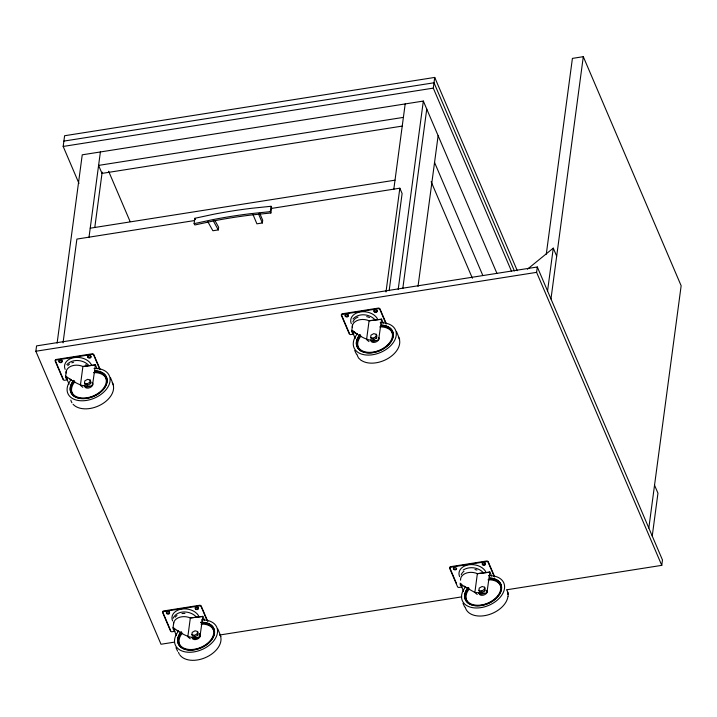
<?xml version="1.0" encoding="UTF-8"?>
<svg xmlns="http://www.w3.org/2000/svg" width="717" height="717" viewBox="0 0 717 717"><rect width="100%" height="100%" fill="white"/><g stroke="black" fill="none" stroke-linecap="round" stroke-linejoin="round"><path stroke-width="1.08" d="M66.34 370.877L65.623 376.326L69.092 384.142M173.765 622.356L173.048 627.805L176.516 635.62M352.513 325.177L351.796 330.627L355.265 338.442M174.276 642.163L161.011 644.251L35.85 351.249L36.567 345.89L537.311 266.993L662.481 560.004L661.764 565.354L507.009 589.741M78.987 183.462L63.177 146.447L64.602 135.737L434.726 77.427L517.289 270.703M57.109 343.183L82.24 154.818L423.335 101.07L496.944 273.401M63.042 342.851L76.889 239.084L194.128 220.612M88.971 237.506L100.389 151.959M94.778 227.54L102.172 172.134M84.489 383.174L84.794 380.888L87.626 379.32L90.154 380.037L90.736 381.39L90.432 383.676L87.599 385.244L85.063 384.527L84.489 383.174L87.017 383.891L89.849 382.322L90.154 380.037M97.091 368.78L95.424 364.881L92.538 385.029L91.14 386.105C81.469 387.538 72.991 381.327 65.65 376.075M194.11 223.65L194.818 218.3L213.424 214.302A422.062 298.442 7.6 0 1 251.568 208.297L271.026 206.29L271.6 207.643L270.883 212.994L251.47 214.983A420.144 297.089 7.6 0 0 213.406 220.97L194.854 224.959L194.11 223.65L212.707 219.662A422.062 298.442 7.6 0 1 250.851 213.648L270.309 211.649L270.883 212.994M207.867 221.786L212.877 230.757L218.3 229.906L218.658 227.226L215.091 220.809M191.914 634.653L192.219 632.367L195.051 630.799L197.578 631.516L198.161 632.869L197.856 635.154L195.015 636.723L192.488 636.006L191.914 634.653L194.441 635.37L197.274 633.801L197.578 631.516M204.506 620.259L202.848 616.36L199.962 636.508L198.564 637.574C188.894 639.017 180.415 632.806 173.075 627.554M253.011 214.571L256.91 223.821L262.341 222.969L262.7 220.289L259.724 213.245M270.309 211.649L271.026 206.29M370.653 337.465L370.958 335.18L373.79 333.62L376.326 334.337L376.9 335.69L376.595 337.976L373.763 339.544L371.236 338.827L370.653 337.465L373.181 338.191L376.022 336.623L376.326 334.337M393.776 189.476L405.186 103.929M383.254 323.08L381.587 319.173L378.71 339.329L377.303 340.396C367.642 341.83 359.163 335.628 351.814 330.376M385.997 291.971L399.844 188.195L271.546 208.414M389.152 290.672L402.112 193.527L399.844 188.195M398.195 289.435L423.335 101.07M402.793 288.566L426.749 109.065M511.472 271.134L433.292 88.128L434.726 77.427M418.02 286.397L438.123 135.701M478.938 590.36L479.243 588.074L482.075 586.506L484.611 587.232L485.185 588.585L484.88 590.871L482.048 592.439L479.521 591.713L478.938 590.36L481.466 591.077L484.307 589.517L484.611 587.232M491.539 575.966L489.872 572.067L486.995 592.215L485.588 593.291L474.86 592.475L463.299 585.888L460.126 583.19L463.549 591.337M661.764 565.354L536.603 272.352L537.311 266.993M546.282 254.212L572.408 58.391L583.297 56.679L681.15 285.76L648.822 528.035M547.555 290.968L553.273 248.136L527.416 269.207M550.97 298.962L583.297 56.679M652.237 536.029L657.955 493.197L654.54 485.203M173.12 618.26C177.207 609.656 190.48 610.481 196.243 616.907M66.833 364.63C72.489 358.464 83.351 359.522 88.818 365.428M353.006 318.931C358.661 312.764 369.515 313.822 374.982 319.728M463.191 570.015C469.375 566.08 478.293 567.264 483.267 572.614M63.894 141.097L434.009 82.778L514.376 270.918M63.177 146.447L433.292 88.128M403.393 117.382L98.588 165.403L102.002 173.397L402.389 126.067M90.217 228.194L395.013 180.173M35.85 351.249L536.603 272.352M353.714 334.104L350.461 334.615L349.376 334.14L341.283 315.184L341.848 314.449L378.657 308.651L379.741 309.126L386.131 324.084M67.541 379.804L64.297 380.315L63.213 379.84L55.119 360.884L55.684 360.149L92.493 354.35L93.569 354.825L99.968 369.793M174.966 631.283L171.721 631.794L170.637 631.318L162.544 612.363L163.109 611.628L199.918 605.829L200.993 606.304L206.962 620.268M461.999 586.99L458.746 587.501L457.661 587.026L449.568 568.079L450.133 567.344L486.942 561.536L488.026 562.011L494.416 576.979M219.599 635.02L461.685 596.885M381.587 319.173L369.085 320.786A11.562 8.174 7.6 0 0 352.244 327.293M95.424 364.881L82.912 366.486A11.562 8.174 7.6 0 0 66.081 373.001M489.872 572.067L477.37 573.672A11.562 8.174 7.6 0 0 460.529 580.187M202.848 616.36L190.337 617.964A11.562 8.174 7.6 0 0 173.505 624.471M381.363 319.316L369.085 320.786L366.575 339.589L368.95 341.588M95.191 365.016L82.912 366.486L80.403 385.289L82.787 387.288M489.648 572.211L477.37 573.672L474.86 592.475L477.235 594.474M202.615 616.495L190.337 617.964L187.827 636.768L190.211 638.766M358.276 357.756L361.287 360.534M194.818 218.3L195.562 219.608M213.209 220.728L218.3 229.906M396.618 331.854L399.656 339.347M354.718 350.505L356.394 354.064M463.003 603.391L464.679 606.958M110.445 377.554L113.483 385.047M217.869 629.033L220.908 636.526M175.979 647.684L177.646 651.242M553.273 248.136L556.679 256.121M434.556 162.472L482.837 275.507M431.132 181.661L472.395 278.25M494.497 576.369L488.107 561.411L487.022 560.936L450.213 566.735L449.649 567.47L456.469 583.432M386.212 323.484L379.822 308.516L378.737 308.041L341.928 313.84L341.364 314.575L349.466 333.53M484.307 589.517L484.88 590.871M376.022 336.623L376.595 337.976M481.466 591.077L482.048 592.439M373.181 338.191L373.763 339.544M108.626 171.246L130.118 221.571M100.048 369.183L93.649 354.216L92.574 353.741L55.765 359.54L55.2 360.275L63.293 379.23M207.894 621.657L201.074 605.695L199.998 605.22L163.189 611.018L162.625 611.753L170.718 630.709M89.849 382.322L90.432 383.676M197.274 633.801L197.856 635.154M87.017 383.891L87.599 385.244M194.441 635.37L195.015 636.723M258.523 213.908L262.341 222.969M507.941 592.233L508.129 596.266M91.982 382.421A4.338 2.823 -23.1 0 1 89.992 387.592A4.338 2.823 -23.1 0 1 84.669 385.683M94.052 368.493A22.55 14.698 -23.1 0 1 108.626 385.746A22.55 14.698 -23.1 0 1 78.296 400.498A22.55 14.698 -23.1 0 1 71.117 379.651M75.5 396.949A18.472 12.037 -23.1 0 1 73.761 395.524M73.071 394.708A18.472 12.037 -23.1 0 1 74.801 381.758M93.586 372.625A18.472 12.037 -23.1 0 1 106.528 379.822M95.119 370.788A19.341 12.61 -23.1 0 1 105.265 386.544A19.341 12.61 -23.1 0 1 79.211 398.141A19.341 12.61 -23.1 0 1 73.6 380.36M92.359 382.412A4.338 2.823 -23.1 0 1 92.143 383.98M89.975 386.131A4.338 2.823 -23.1 0 1 84.185 385.235M94.913 371.612A18.472 12.037 -23.1 0 1 104.601 386.66A18.472 12.037 -23.1 0 1 79.721 397.729A18.472 12.037 -23.1 0 1 74.371 380.754M95.209 370.985A19.341 12.61 -23.1 0 1 105.354 386.75A19.341 12.61 -23.1 0 1 79.291 398.347A19.341 12.61 -23.1 0 1 73.69 380.557M112.202 382.672A22.55 14.698 -23.1 0 1 100.945 404.693A22.55 14.698 -23.1 0 1 73.071 404.28M71.915 402.721A22.55 14.698 -23.1 0 1 70.822 400.05M90.96 356.152A1.586 1.12 7.6 0 1 89.616 357.523A1.586 1.12 7.6 0 1 87.868 356.179M88.433 355.453A1.586 1.12 7.6 0 1 90.181 355.435M62.182 361.135A1.586 1.12 7.6 0 1 60.165 361.986A1.586 1.12 7.6 0 1 59.206 360.319M61.823 360.284A1.586 1.12 7.6 0 1 62.119 360.696M65.157 369.416A13.937 9.85 7.6 0 1 74.245 357.613A13.937 9.85 7.6 0 1 91.633 365.249M66.762 378.011A1.586 1.12 7.6 0 1 65.919 376.855M67.281 378.782A1.586 1.12 7.6 0 1 65.91 377.913A1.586 1.12 7.6 0 1 66.403 376.739M71.386 379.92A11.562 8.174 7.6 0 1 69.791 378.943M67.81 365.688A11.562 8.174 7.6 0 1 69.54 364.048M71.843 362.829A11.562 8.174 7.6 0 1 73.627 362.282M85.807 364.639A11.562 8.174 7.6 0 1 87.16 365.787M199.407 633.9A4.338 2.823 -23.1 0 1 197.408 639.071A4.338 2.823 -23.1 0 1 192.093 637.162M201.477 619.963A22.55 14.698 -23.1 0 1 216.05 637.225A22.55 14.698 -23.1 0 1 185.721 651.977A22.55 14.698 -23.1 0 1 178.533 631.13M179.922 645.3A18.472 12.037 -23.1 0 1 182.226 633.236M201.011 624.095A18.472 12.037 -23.1 0 1 213.953 631.301M200.706 622.266A19.341 12.61 -23.1 0 1 213.2 637.063A19.341 12.61 -23.1 0 1 187.191 649.719A19.341 12.61 -23.1 0 1 181.025 631.838M199.774 633.891A4.338 2.823 -23.1 0 1 199.568 635.459M198.322 636.992A4.338 2.823 -23.1 0 1 191.923 637.386M202.337 623.091A18.472 12.037 -23.1 0 1 212.017 638.139A18.472 12.037 -23.1 0 1 187.146 649.208A18.472 12.037 -23.1 0 1 181.795 632.233M200.787 622.464A19.341 12.61 -23.1 0 1 213.29 637.261A19.341 12.61 -23.1 0 1 187.28 649.925A19.341 12.61 -23.1 0 1 181.114 632.036M220.083 635.002A22.55 14.698 -23.1 0 1 207.07 656.853A22.55 14.698 -23.1 0 1 179.877 654.997M179.34 654.2A22.55 14.698 -23.1 0 1 178.515 652.443M197.605 606.914A1.586 1.12 7.6 0 1 198.17 608.599A1.586 1.12 7.6 0 1 195.804 608.625A1.586 1.12 7.6 0 1 195.858 606.932M174.778 629.651A1.586 1.12 7.6 0 1 173.344 628.334M169.606 612.614A1.586 1.12 7.6 0 1 167.688 613.492A1.586 1.12 7.6 0 1 166.541 611.924A1.586 1.12 7.6 0 1 168.764 611.458M169.248 611.762A1.586 1.12 7.6 0 1 169.544 612.175M172.573 620.895A13.937 9.85 7.6 0 1 181.661 609.091A13.937 9.85 7.6 0 1 199.057 616.728M174.697 630.261A1.586 1.12 7.6 0 1 173.326 629.383A1.586 1.12 7.6 0 1 173.828 628.217M178.802 631.399A11.562 8.174 7.6 0 1 177.216 630.422M175.235 617.167A11.562 8.174 7.6 0 1 176.965 615.527M181.993 613.582A11.562 8.174 7.6 0 1 184.95 613.411M488.501 575.679A22.55 14.698 -23.1 0 1 503.083 592.932A22.55 14.698 -23.1 0 1 472.754 607.693A22.55 14.698 -23.1 0 1 465.566 586.838M469.035 603.472A18.472 12.037 -23.1 0 1 469.25 588.953M488.035 579.811A18.472 12.037 -23.1 0 1 500.977 587.008M489.568 577.974A19.341 12.61 -23.1 0 1 499.713 593.739A19.341 12.61 -23.1 0 1 473.659 605.327A19.341 12.61 -23.1 0 1 468.058 587.546M487.327 590.808A4.338 2.823 -23.1 0 1 483.375 595.155A4.338 2.823 -23.1 0 1 479.117 592.869M486.843 590.36A4.338 2.823 -23.1 0 1 486.592 591.175M484.432 593.317A4.338 2.823 -23.1 0 1 478.633 592.43M489.361 578.798A18.472 12.037 -23.1 0 1 499.05 593.855A18.472 12.037 -23.1 0 1 474.17 604.924A18.472 12.037 -23.1 0 1 468.819 587.94M489.657 578.171A19.341 12.61 -23.1 0 1 499.803 593.936A19.341 12.61 -23.1 0 1 473.749 605.533A19.341 12.61 -23.1 0 1 468.138 587.752M506.659 589.867A22.55 14.698 -23.1 0 1 508.03 594.474M507.941 596.508A22.55 14.698 -23.1 0 1 487.219 615.114A22.55 14.698 -23.1 0 1 465.27 607.236M485.409 563.338A1.586 1.12 7.6 0 1 484.074 564.709A1.586 1.12 7.6 0 1 482.326 563.374M482.882 562.639A1.586 1.12 7.6 0 1 483.428 562.469M484.038 562.46A1.586 1.12 7.6 0 1 485.113 562.935M456.639 568.321A1.586 1.12 7.6 0 1 454.614 569.173A1.586 1.12 7.6 0 1 453.655 567.505M459.606 576.611A13.937 9.85 7.6 0 1 468.694 564.808A13.937 9.85 7.6 0 1 486.081 572.435M461.219 585.206A1.586 1.12 7.6 0 1 460.377 584.05M462.34 585.968A1.586 1.12 7.6 0 1 460.484 585.314A1.586 1.12 7.6 0 1 460.852 583.925M465.835 587.115A11.562 8.174 7.6 0 1 464.24 586.13M461.228 574.828A11.562 8.174 7.6 0 1 463.989 571.243M474.977 569.513A11.562 8.174 7.6 0 1 476.895 570.069M380.216 322.784A22.55 14.698 -23.1 0 1 394.798 340.037A22.55 14.698 -23.1 0 1 364.469 354.798A22.55 14.698 -23.1 0 1 357.281 333.952M361.673 351.249A18.472 12.037 -23.1 0 1 360.965 336.058M379.75 326.916A18.472 12.037 -23.1 0 1 392.692 334.113M381.283 325.079A19.341 12.61 -23.1 0 1 391.428 340.844A19.341 12.61 -23.1 0 1 365.374 352.441A19.341 12.61 -23.1 0 1 359.773 334.66M379.042 337.922A4.338 2.823 -23.1 0 1 375.09 342.26A4.338 2.823 -23.1 0 1 370.832 339.983M378.558 337.474A4.338 2.823 -23.1 0 1 378.307 338.281M376.147 340.432A4.338 2.823 -23.1 0 1 370.662 340.208M381.077 325.912A18.472 12.037 -23.1 0 1 390.765 340.96A18.472 12.037 -23.1 0 1 365.885 352.029A18.472 12.037 -23.1 0 1 360.534 335.054M381.372 325.285A19.341 12.61 -23.1 0 1 391.518 341.05A19.341 12.61 -23.1 0 1 365.464 352.639A19.341 12.61 -23.1 0 1 359.853 334.857M398.374 336.972A22.55 14.698 -23.1 0 1 388.99 357.873A22.55 14.698 -23.1 0 1 361.583 360.561M358.079 357.012A22.55 14.698 -23.1 0 1 356.985 354.341M376.828 310.04A1.586 1.12 7.6 0 1 376.784 311.528A1.586 1.12 7.6 0 1 374.704 311.545A1.586 1.12 7.6 0 1 374.211 310.067M348.283 314.987A1.586 1.12 7.6 0 1 347.44 316.296A1.586 1.12 7.6 0 1 345.442 315.749A1.586 1.12 7.6 0 1 345.755 314.297M347.512 314.279A1.586 1.12 7.6 0 1 347.987 314.584M352.934 332.312A1.586 1.12 7.6 0 1 352.262 330.743M351.321 323.717A13.937 9.85 7.6 0 1 360.409 311.913A13.937 9.85 7.6 0 1 377.796 319.549M354.055 333.073A1.586 1.12 7.6 0 1 353.445 333.082M352.854 332.921A1.586 1.12 7.6 0 1 352.011 331.765A1.586 1.12 7.6 0 1 353.114 330.86M357.55 334.221A11.562 8.174 7.6 0 1 355.955 333.244M355.247 332.688A11.562 8.174 7.6 0 1 354.028 331.469M352.943 321.933A11.562 8.174 7.6 0 1 355.058 318.85M355.704 318.348A11.562 8.174 7.6 0 1 358.007 317.129M366.692 316.618A11.562 8.174 7.6 0 1 369.515 317.541M88.03 357.514A1.586 1.12 7.6 0 0 90.772 357.613A1.586 1.12 7.6 0 0 89.302 355.865A1.586 1.12 7.6 0 0 88.03 357.514M59.188 362.058A1.586 1.12 7.6 0 0 61.931 362.157A1.586 1.12 7.6 0 0 60.461 360.409A1.586 1.12 7.6 0 0 59.188 362.058M195.454 608.993A1.586 1.12 7.6 0 0 198.197 609.091A1.586 1.12 7.6 0 0 196.727 607.344A1.586 1.12 7.6 0 0 195.454 608.993M166.613 613.537A1.586 1.12 7.6 0 0 169.355 613.635A1.586 1.12 7.6 0 0 167.886 611.888A1.586 1.12 7.6 0 0 166.613 613.537M482.487 564.7A1.586 1.12 7.6 0 0 485.221 564.799A1.586 1.12 7.6 0 0 483.751 563.051A1.586 1.12 7.6 0 0 482.487 564.7M453.646 569.244A1.586 1.12 7.6 0 0 456.379 569.343A1.586 1.12 7.6 0 0 454.91 567.595A1.586 1.12 7.6 0 0 453.646 569.244M374.202 311.814A1.586 1.12 7.6 0 0 376.936 311.913A1.586 1.12 7.6 0 0 375.466 310.156A1.586 1.12 7.6 0 0 374.202 311.814M345.361 316.358A1.586 1.12 7.6 0 0 348.095 316.457A1.586 1.12 7.6 0 0 346.625 314.7A1.586 1.12 7.6 0 0 345.361 316.358"/></g></svg>
